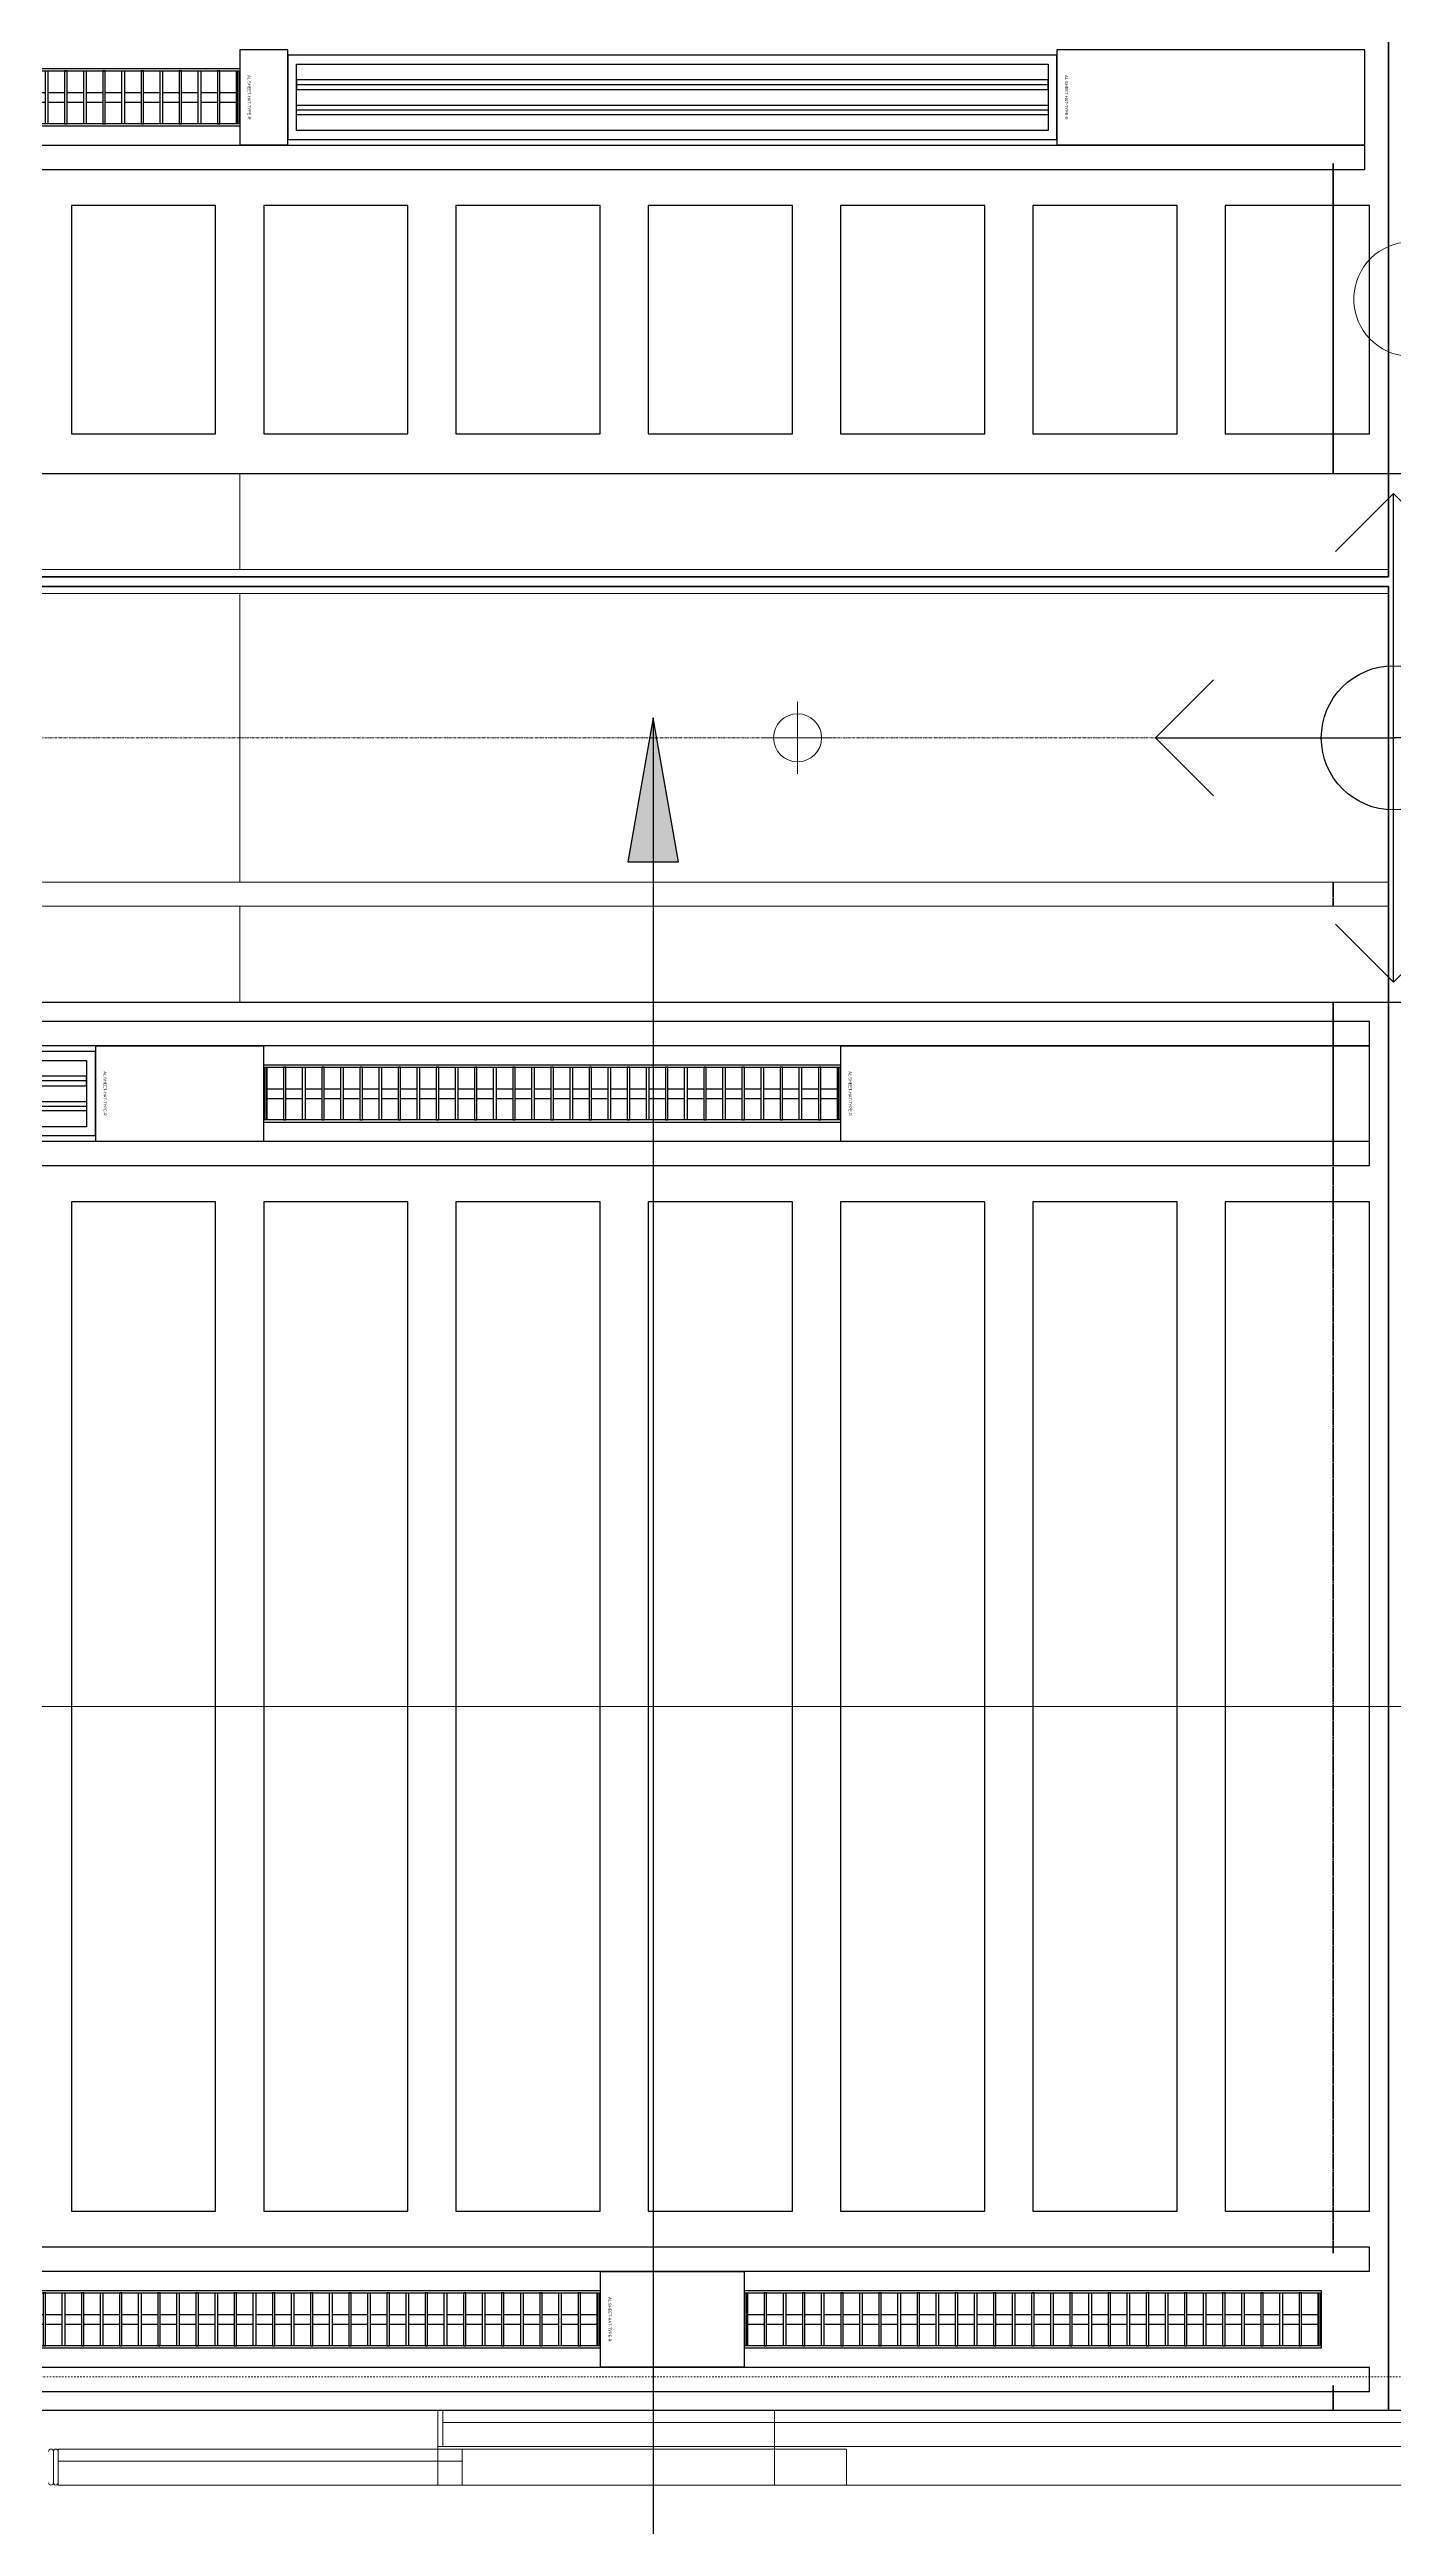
# Model space of a CAD drawing. Header units: millimetres. Extents: x -853228 to -744682, y -17776 to 32484.
# Drawn here: x -787378 to -784582, y -142 to 5011 of the extents above; entities that cross this region are included whole.
import ezdxf
from ezdxf.enums import TextEntityAlignment as Align
from ezdxf.xclip import XClip

# ---------------------------------------------------------------- set-up
doc = ezdxf.new("R2010")
doc.units = ezdxf.units.MM
doc.header["$XCLIPFRAME"] = 0
for name, pattern in [('- SOM Dash 1_8_', [4.7625, 3.175, -1.5875]), ('DASH', [6.35, 3.175, -3.175]), ('DPA_Grid _ Level 100', [10, 5.5, -1.6, 1.3, -1.6]), ('DPA_Hidden 500', [1.4, 0.8, -0.6])]:
    doc.linetypes.add(name, pattern=pattern)
for name, color, linetype in [('000 - WIPEOUT', 250, 'Continuous'), ('001 - ASCESSORIES', 251, 'Continuous'), ('008 - LIGHTING', 1, 'Continuous'), ('A04_TUBE SERIES', 2, 'Continuous'), ('A11_ALU.SOLID SHEET', 2, 'Continuous')]:
    doc.layers.add(name, color=color, linetype=linetype)
for name, color, linetype, lineweight in [('A-ANNO-NOTE', 3, 'Continuous', 25), ('A-DETL-GENF', 2, 'Continuous', 9), ('A-GENM', 1, 'Continuous', 9), ('A-GENM-HDLN', 2, 'DPA_Hidden 500', 9), ('A-GLAZ-CURT', 2, 'Continuous', 9), ('E-LITE-EQPM', 2, 'Continuous', 9), ('I-WALL-E', 2, 'Continuous', 35), ('Q-SPCQ', 2, 'Continuous', 9), ('Q-SPCQ-HDLN', 2, 'DASH', 9), ('S-GRID', 251, 'Continuous', 9)]:
    doc.layers.add(name, color=color, linetype=linetype, lineweight=lineweight)

# ---------------------------------------------------------------- blocks, each defined once
blk = doc.blocks.new('DPA_Speciality_PlatformScreenDoor - Length_135300-12767973-4281-01 ENLARGED LOWER PLATFORM LEVEL - REFLECTED CEILING PLAN - SHEET 2')
at = {"layer": 'A-GENM'}
for p, q in [((69837.5, -250), (70035.3, -250)), ((70035.3, -250), (69837.5, -250)), ((69932.5, -250), (69842.5, -250)), ((69842.5, -250), (69932.5, -250)), ((69942.5, -250), (70032.5, -250)), ((70032.5, -250), (69942.5, -250)), ((67615.3, -330), (67739.1, -330)), ((67625.9, -330), (67679, -330)), ((67675.4, -330), (67728.5, -330))]:
    blk.add_line(p, q, dxfattribs=at)
at = {"layer": 'A-GENM-HDLN'}
for p, q in [((68687.5, -250), (68687.5, -175)), ((69537.5, -175), (68687.5, -175)), ((69537.5, -175), (69537.5, -250)), ((69537.5, -250), (68687.5, -250))]:
    blk.add_line(p, q, dxfattribs=at)
at = {"layer": 'Q-SPCQ'}
for p, q in [((66462.5, -175), (68837.5, -175)), ((68837.5, -175), (68837.5, -330)), ((68837.5, -175), (69537.5, -175)), ((68837.5, -330), (68837.5, -175)), ((68837.5, -200), (68837.5, -175.9)), ((68837.5, -175.9), (68837.5, -200)), ((68837.5, -305), (68837.5, -200)), ((68837.5, -200), (68837.5, -305)), ((69487.5, -175), (70327.5, -175)), ((70327.5, -175), (69487.5, -175)), ((69487.5, -175), (69487.5, -225)), ((69487.5, -225), (69487.5, -175)), ((70297.5, -175), (69517.5, -175)), ((69517.5, -175), (70297.5, -175)), ((69517.5, -175), (70297.5, -175)), ((70297.5, -175), (69517.5, -175)), ((70327.5, -225), (70327.5, -175)), ((70327.5, -225), (70327.5, -175)), ((70327.5, -180), (70327.5, -245)), ((70327.5, -245), (70327.5, -180)), ((70337.5, -245), (70337.5, -180)), ((70337.5, -180), (70337.5, -245)), ((70337.5, -180), (70337.5, -245)), ((70337.5, -245), (70337.5, -180)), ((68837.5, -255), (66462.5, -255)), ((66462.5, -255), (68837.5, -255)), ((68787.5, -255), (66512.5, -255)), ((66512.5, -255), (68787.5, -255)), ((66522.5, -255), (68777.5, -255)), ((68777.5, -255), (66522.5, -255)), ((68837.5, -255), (69527.5, -255)), ((69527.5, -255), (68837.5, -255)), ((68837.5, -255), (68837.5, -305)), ((68837.5, -305), (68837.5, -255)), ((68837.5, -305), (68837.5, -255)), ((68837.5, -255), (68837.5, -305)), ((68887.5, -255), (69477.5, -255)), ((69477.5, -255), (68887.5, -255)), ((69477.5, -255), (68897.5, -255)), ((68897.5, -255), (69477.5, -255)), ((70327.5, -225), (69487.5, -225)), ((69487.5, -225), (70327.5, -225)), ((69487.5, -250), (69487.5, -225)), ((69487.5, -250), (69487.5, -225)), ((70327.5, -225), (69487.5, -225)), ((69487.5, -225), (69487.5, -250)), ((69487.5, -250), (69487.5, -225)), ((69487.5, -225), (70327.5, -225)), ((69487.5, -225), (70327.5, -225)), ((70327.5, -225), (69487.5, -225)), ((70327.5, -250), (69487.5, -250)), ((69487.5, -250), (70327.5, -250)), ((69487.5, -250), (70327.5, -250)), ((70327.5, -250), (69487.5, -250)), ((69517.5, -225), (70297.5, -225)), ((70297.5, -225), (69517.5, -225)), ((70297.5, -225), (69517.5, -225)), ((69517.5, -225), (70297.5, -225)), ((69527.5, -255), (69527.5, -330)), ((69537.5, -255), (69527.5, -255)), ((69527.5, -255), (69537.5, -255)), ((69527.5, -330), (69527.5, -255)), ((69527.5, -305), (69527.5, -255)), ((69527.5, -305), (69527.5, -255)), ((69537.5, -225), (70277.5, -225)), ((70277.5, -225), (69537.5, -225)), ((69537.5, -225), (70277.5, -225)), ((70277.5, -225), (69537.5, -225)), ((69537.5, -250), (70277.5, -250)), ((70277.5, -250), (69537.5, -250)), ((69537.5, -250), (70277.5, -250)), ((70277.5, -250), (69537.5, -250)), ((69537.5, -330), (69537.5, -250)), ((69537.5, -250), (69537.5, -305)), ((69537.5, -330), (69537.5, -255)), ((69537.5, -255), (69537.5, -330)), ((70327.5, -225), (70327.5, -250)), ((70327.5, -250), (70327.5, -225)), ((70327.5, -250), (70327.5, -225)), ((70327.5, -225), (70327.5, -250)), ((68837.5, -305), (66462.5, -305)), ((68837.5, -305), (66462.5, -305)), ((66462.5, -305), (68837.5, -305)), ((66472.5, -305), (68827.5, -305)), ((66472.5, -305), (68827.5, -305)), ((68827.5, -305), (66472.5, -305)), ((68787.5, -305), (66512.5, -305)), ((66512.5, -305), (68787.5, -305)), ((68777.5, -305), (66522.5, -305)), ((66522.5, -305), (68777.5, -305)), ((68777.5, -305), (66522.5, -305)), ((66522.5, -305), (68777.5, -305)), ((66522.5, -305), (68777.5, -305)), ((68777.5, -305), (66522.5, -305)), ((68827.5, -305), (68837.5, -305)), ((68837.5, -329.1), (68837.5, -305)), ((68837.5, -305), (68847.5, -305)), ((69527.5, -305), (68837.5, -305)), ((68837.5, -305), (68837.5, -330)), ((68837.5, -330), (68837.5, -305)), ((68837.5, -305), (69527.5, -305)), ((69527.5, -305), (68837.5, -305)), ((68837.5, -305), (68837.5, -329.1)), ((68837.5, -330), (68837.5, -305)), ((68837.5, -305), (68837.5, -330)), ((68847.5, -305), (69527.5, -305)), ((69527.5, -305), (68847.5, -305)), ((68847.5, -305), (69527.5, -305)), ((68887.5, -305), (69477.5, -305)), ((69477.5, -305), (68887.5, -305)), ((68897.5, -305), (69477.5, -305)), ((69477.5, -305), (68897.5, -305)), ((68897.5, -305), (69477.5, -305)), ((69477.5, -305), (68897.5, -305)), ((69477.5, -305), (68897.5, -305)), ((68897.5, -305), (69477.5, -305)), ((69527.5, -330), (69527.5, -305)), ((69527.5, -330), (69527.5, -305)), ((69527.5, -305), (69527.5, -330)), ((69527.5, -330), (69527.5, -305)), ((69537.5, -305), (69537.5, -329.1)), ((66462.5, -330), (68837.5, -330)), ((66462.5, -330), (68837.5, -330)), ((68827.5, -330), (66472.5, -330)), ((66472.5, -330), (68827.5, -330)), ((68827.5, -330), (66472.5, -330)), ((68777.5, -330), (66522.5, -330)), ((66522.5, -330), (68777.5, -330)), ((68777.5, -330), (66522.5, -330)), ((66522.5, -330), (68777.5, -330)), ((68837.5, -330), (68827.5, -330)), ((68837.5, -330), (69537.5, -330)), ((68837.5, -330), (69527.5, -330)), ((68847.5, -330), (68837.5, -330)), ((69527.5, -330), (68847.5, -330)), ((69527.5, -330), (68847.5, -330)), ((68847.5, -330), (69527.5, -330)), ((68897.5, -330), (69477.5, -330)), ((69477.5, -330), (68897.5, -330)), ((68897.5, -330), (69477.5, -330)), ((69477.5, -330), (68897.5, -330)), ((69527.5, -330), (69537.5, -330)), ((69537.5, -330), (69527.5, -330))]:
    blk.add_line(p, q, dxfattribs=at)
for centre, start, end in [((70332.5, -180), 0, 180), ((70332.5, -180), 135, 180), ((70332.5, -180), 60, 120), ((70332.5, -180), 360, 30), ((70342.5, -180), 0, 180), ((70342.5, -180), 150, 180), ((70342.5, -180), 60, 120), ((70332.5, -245), 180, 210), ((70332.5, -245), 180, 0), ((70332.5, -245), 240, 300), ((70332.5, -245), 330, 0), ((70342.5, -245), 180, 210), ((70342.5, -245), 180, 360), ((70342.5, -245), 240, 300)]:
    blk.add_arc(centre, 5, start, end, dxfattribs=at)
at = {"layer": 'Q-SPCQ-HDLN'}
for p, q in [((132340.1, -330), (61742.7, -330)), ((132340.1, -400), (61742.7, -400))]:
    blk.add_line(p, q, dxfattribs=at)
blk = doc.blocks.new('M_Centreline - Centreline-12570908-4281-01 ENLARGED LOWER PLATFORM LEVEL - REFLECTED CEILING PLAN - SHEET 2')
at = {"layer": 'A-ANNO-NOTE', "lineweight": 18}
for p, q in [((-0.011, 0.592), (-0.011, -1.789)), ((-0.011, -1.789), (1.619, -1.789))]:
    blk.add_line(p, q, dxfattribs=at)
blk.add_arc((-0.011, 0.627), 1.191, 55.7755, 308.0372, dxfattribs=at)
blk = doc.blocks.new('DPA_AN_Setting out - Center-8732820-4281-01 ENLARGED LOWER PLATFORM LEVEL - REFLECTED CEILING PLAN - SHEET 2')
at = {"layer": 'A-ANNO-NOTE'}
for p, q in [((-1.206, 3.877), (0, 5.083)), ((1.206, 3.877), (0, 5.083)), ((0, 0), (0, 5.083)), ((-3.744, 1.206), (-4.95, 0)), ((3.744, 1.206), (4.95, 0)), ((-3.744, -1.206), (-4.95, 0)), ((-4.95, 0), (0, 0)), ((4.95, 0), (0, 0)), ((3.744, -1.206), (4.95, 0)), ((0, -5.083), (0, 0)), ((-1.206, -3.877), (0, -5.083)), ((1.206, -3.877), (0, -5.083))]:
    blk.add_line(p, q, dxfattribs=at)
blk.add_circle((0, 0), 1.5, dxfattribs=at)
blk = doc.blocks.new('DPA_AN_Section Line - UP-Left-16605513-4281-01 ENLARGED LOWER PLATFORM LEVEL - REFLECTED CEILING PLAN - SHEET 2')
at = {"layer": 'A-ANNO-NOTE', "lineweight": 9}
blk.add_line((7.5, 0), (200, 0), dxfattribs=at)
blk = doc.blocks.new('*U393')
at = {"layer": 'S-GRID', "linetype": 'DPA_Grid _ Level 100'}
blk.add_line((22800, 0), (-50209.7, 0), dxfattribs=at)
blk = doc.blocks.new('System Panel - DPA-AR_Metal Ceiling Rectangular Panel-13139266-4281-01 ENLARGED LOWER PLATFORM LEVEL - REFLECTED CEILING PLAN - SHEET 2')
at = {"layer": 'A-GLAZ-CURT'}
for p, q in [((-821182.4, 4129), (-823307.4, 4129)), ((-823307.4, 4129), (-821182.4, 4129)), ((-821182.4, 3929), (-821182.4, 4129)), ((-821182.4, 4129), (-821182.4, 3929)), ((-823307.3, 3929), (-821182.4, 3929)), ((-821182.4, 3929), (-823307.3, 3929))]:
    blk.add_line(p, q, dxfattribs=at)
blk = doc.blocks.new('System Panel - DPA-AR_Metal Ceiling Rectangular Panel-V35-4281-01 ENLARGED LOWER PLATFORM LEVEL - REFLECTED CEILING PLAN - SHEET 2')
at = {"layer": 'A-GLAZ-CURT'}
for p, q in [((-784592.4, 4129), (-786982.4, 4129)), ((-786982.4, 4129), (-786982.4, 3929)), ((-786982.4, 3929), (-786982.4, 4129)), ((-786982.4, 4129), (-784592.4, 4129)), ((-786982.4, 3929), (-784592.3, 3929)), ((-784592.3, 3929), (-786982.4, 3929))]:
    blk.add_line(p, q, dxfattribs=at)
blk = doc.blocks.new('System Panel - DPA-AR_Metal Ceiling Rectangular Panel-V17-4281-01 ENLARGED LOWER PLATFORM LEVEL - REFLECTED CEILING PLAN - SHEET 2')
at = {"layer": 'A-GLAZ-CURT'}
for p, q in [((-821182.4, 3229), (-823307.3, 3229)), ((-823307.3, 3229), (-821182.4, 3229)), ((-821182.4, 3029), (-821182.4, 3229)), ((-821182.4, 3229), (-821182.4, 3029)), ((-823307.4, 3029), (-821182.4, 3029)), ((-821182.4, 3029), (-823307.4, 3029))]:
    blk.add_line(p, q, dxfattribs=at)
blk = doc.blocks.new('System Panel - DPA-AR_Metal Ceiling Rectangular Panel-V37-4281-01 ENLARGED LOWER PLATFORM LEVEL - REFLECTED CEILING PLAN - SHEET 2')
at = {"layer": 'A-GLAZ-CURT'}
for p, q in [((-784592.4, 3229), (-786982.4, 3229)), ((-786982.4, 3229), (-786982.4, 3029)), ((-786982.4, 3029), (-786982.4, 3229)), ((-786982.4, 3229), (-784592.4, 3229)), ((-786982.4, 3029), (-784592.4, 3029)), ((-784592.4, 3029), (-786982.4, 3029))]:
    blk.add_line(p, q, dxfattribs=at)
blk = doc.blocks.new('System Panel - DPA-AR_Metal Ceiling Rectangular Panel-13139320-4281-01 ENLARGED LOWER PLATFORM LEVEL - REFLECTED CEILING PLAN - SHEET 2')
at = {"layer": 'A-GLAZ-CURT'}
for p, q in [((-821182.4, 3879), (-823307.3, 3879)), ((-823307.3, 3879), (-821182.4, 3879)), ((-821182.4, 3279), (-821182.4, 3879)), ((-821182.4, 3879), (-821182.4, 3279)), ((-823307.3, 3279), (-821182.4, 3279)), ((-821182.4, 3279), (-823307.3, 3279))]:
    blk.add_line(p, q, dxfattribs=at)
blk = doc.blocks.new('System Panel - DPA-AR_Metal Ceiling Rectangular Panel-V38-4281-01 ENLARGED LOWER PLATFORM LEVEL - REFLECTED CEILING PLAN - SHEET 2')
at = {"layer": 'A-GLAZ-CURT'}
for p, q in [((-784592.3, 3879), (-786982.4, 3879)), ((-786982.4, 3879), (-786982.4, 3279)), ((-786982.4, 3279), (-786982.4, 3879)), ((-786982.4, 3879), (-784592.3, 3879)), ((-786982.4, 3279), (-784592.4, 3279)), ((-784592.4, 3279), (-786982.4, 3279))]:
    blk.add_line(p, q, dxfattribs=at)
blk = doc.blocks.new('*U516')
at = {"layer": 'A-GLAZ-CURT'}
for name, p in [('System Panel - DPA-AR_Metal Ceiling Rectangular Panel-13139266-4281-01 ENLARGED LOWER PLATFORM LEVEL - REFLECTED CEILING PLAN - SHEET 2', (835882.4, -3579)), ('System Panel - DPA-AR_Metal Ceiling Rectangular Panel-V35-4281-01 ENLARGED LOWER PLATFORM LEVEL - REFLECTED CEILING PLAN - SHEET 2', (801682.4, -3579)), ('System Panel - DPA-AR_Metal Ceiling Rectangular Panel-13139320-4281-01 ENLARGED LOWER PLATFORM LEVEL - REFLECTED CEILING PLAN - SHEET 2', (835882.4, -3579)), ('System Panel - DPA-AR_Metal Ceiling Rectangular Panel-V38-4281-01 ENLARGED LOWER PLATFORM LEVEL - REFLECTED CEILING PLAN - SHEET 2', (801682.4, -3579)), ('System Panel - DPA-AR_Metal Ceiling Rectangular Panel-V17-4281-01 ENLARGED LOWER PLATFORM LEVEL - REFLECTED CEILING PLAN - SHEET 2', (835882.4, -3579)), ('System Panel - DPA-AR_Metal Ceiling Rectangular Panel-V37-4281-01 ENLARGED LOWER PLATFORM LEVEL - REFLECTED CEILING PLAN - SHEET 2', (801682.4, -3579))]:
    blk.add_blockref(name, p, dxfattribs=at)
blk = doc.blocks.new('DPA_Speciality_PlatformScreenDoor - Length_135300-12767973-4180-01 LOWER PLATFORM LEVEL - REFLECTED CEILING PLAN')
at = {"layer": 'A-GENM'}
for p, q in [((69837.5, -250), (70027.6, -250)), ((70027.6, -250), (69837.5, -250)), ((69932.5, -250), (69842.5, -250)), ((69842.5, -250), (69932.5, -250)), ((69942.5, -250), (70032.5, -250)), ((70032.5, -250), (69942.5, -250)), ((67615.3, -330), (67739.1, -330)), ((67625.9, -330), (67679, -330)), ((67675.4, -330), (67728.5, -330))]:
    blk.add_line(p, q, dxfattribs=at)
at = {"layer": 'A-GENM-HDLN'}
for p, q in [((68687.5, -250), (68687.5, -175)), ((69537.5, -175), (68687.5, -175)), ((69537.5, -175), (69537.5, -250)), ((69537.5, -250), (68687.5, -250))]:
    blk.add_line(p, q, dxfattribs=at)
at = {"layer": 'Q-SPCQ'}
for p, q in [((66462.5, -175), (68837.5, -175)), ((68837.5, -175), (68837.5, -330)), ((68837.5, -175), (69537.5, -175)), ((68837.5, -330), (68837.5, -175)), ((68837.5, -200), (68837.5, -187.5)), ((68837.5, -187.5), (68837.5, -200)), ((68837.5, -305), (68837.5, -200)), ((68837.5, -200), (68837.5, -305)), ((69487.5, -175), (70327.5, -175)), ((70327.5, -175), (69487.5, -175)), ((69487.5, -175), (69487.5, -225)), ((69487.5, -225), (69487.5, -175)), ((70297.5, -175), (69517.5, -175)), ((69517.5, -175), (70297.5, -175)), ((69517.5, -175), (70297.5, -175)), ((70297.5, -175), (69517.5, -175)), ((70327.5, -225), (70327.5, -175)), ((70327.5, -225), (70327.5, -175)), ((70327.5, -180), (70327.5, -245)), ((70327.5, -245), (70327.5, -180)), ((70337.5, -245), (70337.5, -180)), ((70337.5, -180), (70337.5, -245)), ((70337.5, -180), (70337.5, -245)), ((70337.5, -245), (70337.5, -180)), ((68837.5, -255), (66462.5, -255)), ((66462.5, -255), (68837.5, -255)), ((68787.5, -255), (66512.5, -255)), ((66512.5, -255), (68787.5, -255)), ((66522.5, -255), (68777.5, -255)), ((68777.5, -255), (66522.5, -255)), ((68837.5, -255), (69527.5, -255)), ((69527.5, -255), (68837.5, -255)), ((68837.5, -255), (68837.5, -305)), ((68837.5, -305), (68837.5, -255)), ((68837.5, -305), (68837.5, -255)), ((68837.5, -255), (68837.5, -305)), ((68887.5, -255), (69477.5, -255)), ((69477.5, -255), (68887.5, -255)), ((69477.5, -255), (68897.5, -255)), ((68897.5, -255), (69477.5, -255)), ((70327.5, -225), (69487.5, -225)), ((69487.5, -225), (70327.5, -225)), ((69487.5, -250), (69487.5, -225)), ((69487.5, -250), (69487.5, -225)), ((70327.5, -225), (69487.5, -225)), ((69487.5, -225), (69487.5, -250)), ((69487.5, -250), (69487.5, -225)), ((69487.5, -225), (70327.5, -225)), ((69487.5, -225), (70327.5, -225)), ((70327.5, -225), (69487.5, -225)), ((70327.5, -250), (69487.5, -250)), ((69487.5, -250), (70327.5, -250)), ((69487.5, -250), (70327.5, -250)), ((70327.5, -250), (69487.5, -250)), ((69517.5, -225), (70297.5, -225)), ((70297.5, -225), (69517.5, -225)), ((70297.5, -225), (69517.5, -225)), ((69517.5, -225), (70297.5, -225)), ((69527.5, -255), (69527.5, -330)), ((69537.5, -255), (69527.5, -255)), ((69527.5, -255), (69537.5, -255)), ((69527.5, -330), (69527.5, -255)), ((69527.5, -305), (69527.5, -255)), ((69527.5, -305), (69527.5, -255)), ((69537.5, -225), (70277.5, -225)), ((70277.5, -225), (69537.5, -225)), ((69537.5, -225), (70277.5, -225)), ((70277.5, -225), (69537.5, -225)), ((69537.5, -250), (70277.5, -250)), ((70277.5, -250), (69537.5, -250)), ((69537.5, -250), (70277.5, -250)), ((70277.5, -250), (69537.5, -250)), ((69537.5, -330), (69537.5, -250)), ((69537.5, -250), (69537.5, -305)), ((69537.5, -330), (69537.5, -255)), ((69537.5, -255), (69537.5, -330)), ((70327.5, -225), (70327.5, -250)), ((70327.5, -250), (70327.5, -225)), ((70327.5, -250), (70327.5, -225)), ((70327.5, -225), (70327.5, -250)), ((68837.5, -305), (66462.5, -305)), ((68837.5, -305), (66462.5, -305)), ((66462.5, -305), (68837.5, -305)), ((66472.5, -305), (68827.5, -305)), ((66472.5, -305), (68827.5, -305)), ((68827.5, -305), (66472.5, -305)), ((68787.5, -305), (66512.5, -305)), ((66512.5, -305), (68787.5, -305)), ((68777.5, -305), (66522.5, -305)), ((66522.5, -305), (68777.5, -305)), ((68777.5, -305), (66522.5, -305)), ((66522.5, -305), (68777.5, -305)), ((66522.5, -305), (68777.5, -305)), ((68777.5, -305), (66522.5, -305)), ((68827.5, -305), (68837.5, -305)), ((68837.5, -317.5), (68837.5, -305)), ((68837.5, -305), (68847.5, -305)), ((69527.5, -305), (68837.5, -305)), ((68837.5, -305), (68837.5, -330)), ((68837.5, -330), (68837.5, -305)), ((68837.5, -305), (69527.5, -305)), ((69527.5, -305), (68837.5, -305)), ((68837.5, -305), (68837.5, -317.5)), ((68837.5, -330), (68837.5, -305)), ((68837.5, -305), (68837.5, -330)), ((68847.5, -305), (69527.5, -305)), ((69527.5, -305), (68847.5, -305)), ((68847.5, -305), (69527.5, -305)), ((68887.5, -305), (69477.5, -305)), ((69477.5, -305), (68887.5, -305)), ((68897.5, -305), (69477.5, -305)), ((69477.5, -305), (68897.5, -305)), ((68897.5, -305), (69477.5, -305)), ((69477.5, -305), (68897.5, -305)), ((69477.5, -305), (68897.5, -305)), ((68897.5, -305), (69477.5, -305)), ((69527.5, -330), (69527.5, -305)), ((69527.5, -330), (69527.5, -305)), ((69527.5, -305), (69527.5, -330)), ((69527.5, -330), (69527.5, -305)), ((69537.5, -305), (69537.5, -317.5)), ((66462.5, -330), (68837.5, -330)), ((66462.5, -330), (68837.5, -330)), ((68827.5, -330), (66472.5, -330)), ((66472.5, -330), (68827.5, -330)), ((68827.5, -330), (66472.5, -330)), ((68777.5, -330), (66522.5, -330)), ((66522.5, -330), (68777.5, -330)), ((68777.5, -330), (66522.5, -330)), ((66522.5, -330), (68777.5, -330)), ((68837.5, -330), (68827.5, -330)), ((68837.5, -330), (69537.5, -330)), ((68837.5, -330), (69527.5, -330)), ((68847.5, -330), (68837.5, -330)), ((69527.5, -330), (68847.5, -330)), ((69527.5, -330), (68847.5, -330)), ((68847.5, -330), (69527.5, -330)), ((68897.5, -330), (69477.5, -330)), ((69477.5, -330), (68897.5, -330)), ((68897.5, -330), (69477.5, -330)), ((69477.5, -330), (68897.5, -330)), ((69527.5, -330), (69537.5, -330)), ((69537.5, -330), (69527.5, -330))]:
    blk.add_line(p, q, dxfattribs=at)
for centre, start, end in [((70332.5, -180), 360, 180), ((70332.5, -180), 0, 180), ((70342.5, -180), 0, 180), ((70342.5, -180), 0, 180), ((70332.5, -245), 180, 360), ((70332.5, -245), 180, 0), ((70342.5, -245), 180, 360), ((70342.5, -245), 180, 360)]:
    blk.add_arc(centre, 5, start, end, dxfattribs=at)
at = {"layer": 'Q-SPCQ-HDLN'}
for p, q in [((135200, -330), (-100, -330)), ((135200, -400), (-100, -400))]:
    blk.add_line(p, q, dxfattribs=at)
blk = doc.blocks.new('LGF_DL_SAA_LowPower_DL1a - LGF_DL_SAA_LowPower_DL1a-8832329-4180-01 LOWER PLATFORM LEVEL - REFLECTED CEILING PLAN')
at = {"layer": 'A-DETL-GENF'}
for p, q in [((0, 75), (0, -75)), ((72.5, 0), (-72.5, 0))]:
    blk.add_line(p, q, dxfattribs=at)
blk.add_circle((0, 0), 50, dxfattribs=at)
blk = doc.blocks.new('C-1-PP19-AR-4180-01-B_20250908-040939_EXDOWNLIGHT')
at = {"layer": 'E-LITE-EQPM', "extrusion": (0, 0, -1), "rotation": 180}
blk.add_blockref('LGF_DL_SAA_LowPower_DL1a - LGF_DL_SAA_LowPower_DL1a-8832329-4180-01 LOWER PLATFORM LEVEL - REFLECTED CEILING PLAN', (41139.5, 0), dxfattribs=at)
at = {"layer": 'Q-SPCQ', "rotation": 180}
blk.add_blockref('DPA_Speciality_PlatformScreenDoor - Length_135300-12767973-4180-01 LOWER PLATFORM LEVEL - REFLECTED CEILING PLAN', (27650, -3810), dxfattribs=at)
blk = doc.blocks.new('*U627')
at = {"color": 1}
blk.add_wipeout([(600, -60), (-600, -60), (-600, 60), (600, 60)], dxfattribs=at).dxf.layer = '000 - WIPEOUT'
at = {"layer": '001 - ASCESSORIES', "color": 0}
blk.add_lwpolyline([(600, -60), (-600, -60), (-600, 60), (600, 60)], close=True, dxfattribs=at)
at = {"layer": '001 - ASCESSORIES'}
for points in [[(-593.5, -55), (-598.5, -55), (-598.5, 55), (-593.5, 55)], [(595, -55), (-595, -55), (-595, 55), (595, 55)], [(-558.8, -55), (-553.8, -55), (-553.8, 55), (-558.8, 55)], [(-514, -55), (-519, -55), (-519, 55), (-514, 55)], [(-479.3, -55), (-474.3, -55), (-474.3, 55), (-479.3, 55)], [(-434.6, -55), (-439.6, -55), (-439.6, 55), (-434.6, 55)], [(-399.8, -55), (-394.8, -55), (-394.8, 55), (-399.8, 55)], [(-355.1, -55), (-360.1, -55), (-360.1, 55), (-355.1, 55)], [(-320.4, -55), (-315.4, -55), (-315.4, 55), (-320.4, 55)], [(-275.6, -55), (-280.6, -55), (-280.6, 55), (-275.6, 55)], [(-240.9, -55), (-235.9, -55), (-235.9, 55), (-240.9, 55)], [(-196.2, -55), (-201.2, -55), (-201.2, 55), (-196.2, 55)], [(-161.4, -55), (-156.4, -55), (-156.4, 55), (-161.4, 55)], [(-116.7, -55), (-121.7, -55), (-121.7, 55), (-116.7, 55)], [(-82, -55), (-77, -55), (-77, 55), (-82, 55)], [(-37.2, -55), (-42.2, -55), (-42.2, 55), (-37.2, 55)], [(-2.5, -55), (2.5, -55), (2.5, 55), (-2.5, 55)], [(42.2, -55), (37.2, -55), (37.2, 55), (42.2, 55)], [(77, -55), (82, -55), (82, 55), (77, 55)], [(121.7, -55), (116.7, -55), (116.7, 55), (121.7, 55)], [(156.4, -55), (161.4, -55), (161.4, 55), (156.4, 55)], [(201.2, -55), (196.2, -55), (196.2, 55), (201.2, 55)], [(235.9, -55), (240.9, -55), (240.9, 55), (235.9, 55)], [(280.6, -55), (275.6, -55), (275.6, 55), (280.6, 55)], [(315.4, -55), (320.4, -55), (320.4, 55), (315.4, 55)], [(360.1, -55), (355.1, -55), (355.1, 55), (360.1, 55)], [(394.8, -55), (399.8, -55), (399.8, 55), (394.8, 55)], [(439.6, -55), (434.6, -55), (434.6, 55), (439.6, 55)], [(474.3, -55), (479.3, -55), (479.3, 55), (474.3, 55)], [(519, -55), (514, -55), (514, 55), (519, 55)], [(553.8, -55), (558.8, -55), (558.8, 55), (553.8, 55)], [(598.5, -55), (593.5, -55), (593.5, 55), (598.5, 55)]]:
    blk.add_lwpolyline(points, close=True, dxfattribs=at)
for points in [[(-593.5, 10), (-558.8, 10)], [(-553.8, 10), (-519, 10)], [(-514, 10), (-479.3, 10)], [(-474.3, 10), (-439.6, 10)], [(-434.6, 10), (-399.8, 10)], [(-394.8, 10), (-360.1, 10)], [(-355.1, 10), (-320.4, 10)], [(-315.4, 10), (-280.6, 10)], [(-275.6, 10), (-240.9, 10)], [(-235.9, 10), (-201.2, 10)], [(-196.2, 10), (-161.4, 10)], [(-156.4, 10), (-121.7, 10)], [(-116.7, 10), (-82, 10)], [(-77, 10), (-42.2, 10)], [(-37.2, 10), (-2.5, 10)], [(2.5, 10), (37.2, 10)], [(42.2, 10), (77, 10)], [(82, 10), (116.7, 10)], [(121.7, 10), (156.4, 10)], [(161.4, 10), (196.2, 10)], [(201.2, 10), (235.9, 10)], [(240.9, 10), (275.6, 10)], [(280.6, 10), (315.4, 10)], [(320.4, 10), (355.1, 10)], [(360.1, 10), (394.8, 10)], [(399.8, 10), (434.6, 10)], [(439.6, 10), (474.3, 10)], [(479.3, 10), (514, 10)], [(519, 10), (553.8, 10)], [(558.8, 10), (593.5, 10)], [(-593.5, -10), (-558.8, -10)], [(-553.8, -10), (-519, -10)], [(-514, -10), (-479.3, -10)], [(-474.3, -10), (-439.6, -10)], [(-434.6, -10), (-399.8, -10)], [(-394.8, -10), (-360.1, -10)], [(-355.1, -10), (-320.4, -10)], [(-315.4, -10), (-280.6, -10)], [(-275.6, -10), (-240.9, -10)], [(-235.9, -10), (-201.2, -10)], [(-196.2, -10), (-161.4, -10)], [(-156.4, -10), (-121.7, -10)], [(-116.7, -10), (-82, -10)], [(-77, -10), (-42.2, -10)], [(-37.2, -10), (-2.5, -10)], [(2.5, -10), (37.2, -10)], [(42.2, -10), (77, -10)], [(82, -10), (116.7, -10)], [(121.7, -10), (156.4, -10)], [(161.4, -10), (196.2, -10)], [(201.2, -10), (235.9, -10)], [(240.9, -10), (275.6, -10)], [(280.6, -10), (315.4, -10)], [(320.4, -10), (355.1, -10)], [(360.1, -10), (394.8, -10)], [(399.8, -10), (434.6, -10)], [(439.6, -10), (474.3, -10)], [(479.3, -10), (514, -10)], [(519, -10), (553.8, -10)], [(558.8, -10), (593.5, -10)]]:
    blk.add_lwpolyline(points, dxfattribs=at)
blk = doc.blocks.new('*U629')
at = {"layer": '001 - ASCESSORIES', "color": 0, "linetype": 'ByBlock'}
blk.add_lwpolyline([(800, 87.5), (-800, 87.5), (-800, -87.5), (800, -87.5)], close=True, dxfattribs=at)
at = {"layer": '001 - ASCESSORIES', "linetype": 'ByBlock'}
for points in [[(-781.5, 69), (781.5, 69), (781.5, -69), (-781.5, -69)], [(781.5, 36.3), (-781.5, 36.3), (-781.5, 16.3), (781.5, 16.3)], [(-781.5, -16.3), (781.5, -16.3), (781.5, -36.3), (-781.5, -36.3)]]:
    blk.add_lwpolyline(points, close=True, dxfattribs=at)
for points in [[(781.5, 26.3), (-781.5, 26.3)], [(-781.5, -26.3), (781.5, -26.3)]]:
    blk.add_lwpolyline(points, dxfattribs=at)
blk = doc.blocks.new('*U640')
blk.add_attdef('EXTR.OVL-LENGTH_', (-25, -59.1), '', height=5)
blk.add_wipeout([(-25, 0), (25, 0), (25, 9187.5), (-25, 9187.5)]).dxf.layer = '000 - WIPEOUT'
at = {"layer": 'A04_TUBE SERIES', "color": 0}
blk.add_lwpolyline([(-25, 0), (25, 0), (25, 9187.5), (-25, 9187.5)], close=True, dxfattribs=at)
blk = doc.blocks.new('*U880')
at = {"layer": 'A11_ALU.SOLID SHEET', "color": 0}
blk.add_lwpolyline([(350, -98.8), (350, 98.8), (0, 98.8), (0, -98.8)], close=True, dxfattribs=at)
at = {"layer": 'Defpoints', "color": 250}
blk.add_point((0, 0), dxfattribs=at)
blk.add_text('AL.SHEET-HAT-TYPE-R', height=6, rotation=270, dxfattribs=at).set_placement((15, 0), align=Align.BOTTOM_CENTER)
blk = doc.blocks.new('*U882')
blk.add_attdef('EXTR.OVL-LENGTH_', (-25, -59.1), '', height=5)
blk.add_wipeout([(-25, 0), (25, 0), (25, 67400), (-25, 67400)]).dxf.layer = '000 - WIPEOUT'
at = {"layer": 'A04_TUBE SERIES', "color": 0}
blk.add_lwpolyline([(-25, 0), (25, 0), (25, 67400), (-25, 67400)], close=True, dxfattribs=at)
blk = doc.blocks.new('*U883')
blk.add_attdef('EXTR.OVL-LENGTH_', (-25, -59.1), '', height=5)
blk.add_wipeout([(-25, 0), (25, 0), (25, 67400), (-25, 67400)]).dxf.layer = '000 - WIPEOUT'
at = {"layer": 'A04_TUBE SERIES', "color": 0}
blk.add_lwpolyline([(-25, 0), (25, 0), (25, 67400), (-25, 67400)], close=True, dxfattribs=at)
blk = doc.blocks.new('*U881')
at = {"layer": 'A11_ALU.SOLID SHEET', "color": 0}
blk.add_lwpolyline([(300, -98.8), (300, 98.8), (0, 98.8), (0, -98.8)], close=True, dxfattribs=at)
at = {"layer": 'Defpoints', "color": 250}
blk.add_point((0, 0), dxfattribs=at)
blk.add_text('AL.SHEET-HAT-TYPE-R', height=6, rotation=270, dxfattribs=at).set_placement((15, 0), align=Align.BOTTOM_CENTER)
blk = doc.blocks.new('*U884')
blk.add_attdef('EXTR.OVL-LENGTH_', (-25, -59.1), '', height=5)
blk.add_wipeout([(-25, 0), (25, 0), (25, 67400), (-25, 67400)]).dxf.layer = '000 - WIPEOUT'
at = {"layer": 'A04_TUBE SERIES', "color": 0}
blk.add_lwpolyline([(-25, 0), (25, 0), (25, 67400), (-25, 67400)], close=True, dxfattribs=at)
blk = doc.blocks.new('*U885')
blk.add_attdef('EXTR.OVL-LENGTH_', (-25, -59.1), '', height=5)
blk.add_wipeout([(-25, 0), (25, 0), (25, 67400), (-25, 67400)]).dxf.layer = '000 - WIPEOUT'
at = {"layer": 'A04_TUBE SERIES', "color": 0}
blk.add_lwpolyline([(-25, 0), (25, 0), (25, 67400), (-25, 67400)], close=True, dxfattribs=at)
blk = doc.blocks.new('*U891')
at = {"color": 3}
for points in [[(-1050, -30850), (1050, -30850), (1050, -31150), (-1050, -31150)], [(-1050, -31250), (1050, -31250), (1050, -31550), (-1050, -31550)], [(-1050, -31650), (1050, -31650), (1050, -31950), (-1050, -31950)], [(-1050, -32050), (1050, -32050), (1050, -32350), (-1050, -32350)], [(-1050, -32450), (1050, -32450), (1050, -32750), (-1050, -32750)], [(-1050, -32850), (1050, -32850), (1050, -33150), (-1050, -33150)], [(-1050, -33250), (1050, -33250), (1050, -33550), (-1050, -33550)]]:
    blk.add_wipeout(points, dxfattribs=at).dxf.layer = '000 - WIPEOUT'
at = {"layer": 'A11_ALU.SOLID SHEET', "color": 0, "linetype": 'ByBlock'}
for points in [[(-1050, -31150), (1050, -31150), (1050, -30850), (-1050, -30850)], [(-1050, -31550), (1050, -31550), (1050, -31250), (-1050, -31250)], [(-1050, -31950), (1050, -31950), (1050, -31650), (-1050, -31650)], [(-1050, -32350), (1050, -32350), (1050, -32050), (-1050, -32050)], [(-1050, -32750), (1050, -32750), (1050, -32450), (-1050, -32450)], [(-1050, -33150), (1050, -33150), (1050, -32850), (-1050, -32850)], [(-1050, -33550), (1050, -33550), (1050, -33250), (-1050, -33250)]]:
    blk.add_lwpolyline(points, close=True, dxfattribs=at)
blk = doc.blocks.new('*U895')
at = {"layer": 'A11_ALU.SOLID SHEET', "color": 0}
blk.add_lwpolyline([(1100, -98.8), (1100, 98.8), (0, 98.8), (0, -98.8)], close=True, dxfattribs=at)
at = {"layer": 'Defpoints', "color": 250}
blk.add_point((0, 0), dxfattribs=at)
blk.add_text('AL.SHEET-HAT-TYPE-R', height=6, rotation=270, dxfattribs=at).set_placement((15, 0), align=Align.BOTTOM_CENTER)
blk = doc.blocks.new('*U906')
at = {"color": 3}
for points in [[(-237.5, -1650), (237.5, -1650), (237.5, -1950), (-237.5, -1950)], [(-237.5, -2050), (237.5, -2050), (237.5, -2350), (-237.5, -2350)], [(-237.5, -2450), (237.5, -2450), (237.5, -2750), (-237.5, -2750)], [(-237.5, -2850), (237.5, -2850), (237.5, -3150), (-237.5, -3150)], [(-237.5, -3250), (237.5, -3250), (237.5, -3550), (-237.5, -3550)], [(-237.5, -3650), (237.5, -3650), (237.5, -3950), (-237.5, -3950)], [(-237.5, -4050), (237.5, -4050), (237.5, -4350), (-237.5, -4350)]]:
    blk.add_wipeout(points, dxfattribs=at).dxf.layer = '000 - WIPEOUT'
at = {"layer": 'A11_ALU.SOLID SHEET', "color": 0, "linetype": 'ByBlock'}
for points in [[(-237.5, -1950), (237.5, -1950), (237.5, -1650), (-237.5, -1650)], [(-237.5, -2350), (237.5, -2350), (237.5, -2050), (-237.5, -2050)], [(-237.5, -2750), (237.5, -2750), (237.5, -2450), (-237.5, -2450)], [(-237.5, -3150), (237.5, -3150), (237.5, -2850), (-237.5, -2850)], [(-237.5, -3550), (237.5, -3550), (237.5, -3250), (-237.5, -3250)], [(-237.5, -3950), (237.5, -3950), (237.5, -3650), (-237.5, -3650)], [(-237.5, -4350), (237.5, -4350), (237.5, -4050), (-237.5, -4050)]]:
    blk.add_lwpolyline(points, close=True, dxfattribs=at)
blk = doc.blocks.new('*U926')
at = {"layer": 'A11_ALU.SOLID SHEET', "color": 0}
blk.add_lwpolyline([(640.50001, -98.8), (640.50001, 98.8), (0, 98.8), (0, -98.8)], close=True, dxfattribs=at)
at = {"layer": 'Defpoints', "color": 250}
blk.add_point((0, 0), dxfattribs=at)
blk.add_text('AL.SHEET-HAT-TYPE-R', height=6, rotation=270, dxfattribs=at).set_placement((15, 0), align=Align.BOTTOM_CENTER)
blk = doc.blocks.new('*U894')
at = {"layer": 'A11_ALU.SOLID SHEET', "color": 0}
blk.add_lwpolyline([(100, -98.8), (100, 98.8), (0, 98.8), (0, -98.8)], close=True, dxfattribs=at)
at = {"layer": 'Defpoints', "color": 250}
blk.add_point((0, 0), dxfattribs=at)
blk.add_text('AL.SHEET-HAT-TYPE-R', height=6, rotation=270, dxfattribs=at).set_placement((15, 0), align=Align.BOTTOM_CENTER)
blk = doc.blocks.new('*U986')
blk.add_lwpolyline([(-38349, 4315), (-38349, 2757.5), (-41450, 2757.5), (-41450, 4315), (-49246.8, 4315), (-49246.8, 550), (-30509.1, 550), (-30509.1, 4315), (-38349, 4315)])
blk.add_lwpolyline([(-107450, -550), (27650, -550), (27650, -3480), (-107450, -3480)], close=True)
at = {"layer": '008 - LIGHTING'}
for p in [(-41400, 1332.5), (-43400, -740), (-43400, -740), (-43400, -740)]:
    blk.add_blockref('*U629', p, dxfattribs=at)
at = {"layer": 'A11_ALU.SOLID SHEET', "color": 1, "rotation": 1.507287763536855e-10}
blk.add_blockref('*U894', (-42300, 1332.5), dxfattribs=at)
at = {"layer": 'A11_ALU.SOLID SHEET', "color": 1}
for name, p in [('*U926', (-40600, 1332.5)), ('*U880', (-42600, -740)), ('*U895', (-41050, -740)), ('*U881', (-41550, -3290))]:
    blk.add_blockref(name, p, dxfattribs=at)
at = {"layer": '008 - LIGHTING'}
for p in [(-42900, 1332.5), (-41650, -740), (-42150, -3290), (-40650, -3290)]:
    blk.add_blockref('*U627', p, dxfattribs=at)
at = {"layer": 'A04_TUBE SERIES', "linetype": 'ByBlock', "rotation": 270}
for name, p in [('*U640', (-49147, 1207.5)), ('*U883', (-107350, -615)), ('*U882', (-107350, -865)), ('*U884', (-107350, -3165)), ('*U885', (-107350, -3415))]:
    blk.add_blockref(name, p, dxfattribs=at)
at = {"layer": 'A11_ALU.SOLID SHEET', "linetype": 'ByBlock', "rotation": 90}
for name, p in [('*U906', (-44300, 870)), ('*U891', (-73500, -2015))]:
    blk.add_blockref(name, p, dxfattribs=at)
at = {"layer": '008 - LIGHTING'}
for p in [(-41650, -740), (-42150, -3290), (-40650, -3290)]:
    blk.add_blockref('*U627', p, dxfattribs=at)
for p in [(-41650, -740), (-42150, -3290), (-40650, -3290)]:
    blk.add_blockref('*U627', p, dxfattribs=at)

msp = doc.modelspace()

# ---------------------------------------------------------------- block references
ref = msp.add_blockref('*U986', (-744682.4, 3579))
XClip(ref).set_block_clipping_path([(-104690.1238047113, -9620.0077451946), (-34092.6543255158, 14393.0014498748)])

# ---------------------------------------------------------------- next in the draw order: hatches: boundary and pattern name
at = {"layer": 'A-ANNO-NOTE'}
msp.add_hatch(color=256, dxfattribs=at).paths.add_polyline_path([(-786122.2, 3620.8), (-786175.1, 3320.8), (-786069.3, 3320.8)])

# ---------------------------------------------------------------- next in the draw order: linework, layer by layer
msp.add_spline([(-835882.4, 3579), (-801682.4, 12088.5), (-758836, 27096.5), (-744682.4, 3579)], degree=3)
for p, q in [((-786122.2, 3620.8), (-786175.1, 3320.8)), ((-786069.3, 3320.8), (-786122.2, 3620.8)), ((-786122.2, 3620.8), (-786122.2, -2782.5)), ((-786175.1, 3320.8), (-786069.3, 3320.8))]:
    msp.add_line(p, q, dxfattribs=at)
at = {"layer": 'I-WALL-E'}
for p, q in [((-784592.4, 6336.5), (-784592.4, 3914)), ((-784592.4, 4129), (-784592.4, 4774)), ((-784592.4, 3914), (-784592.4, 3929)), ((-789107.3, 3914), (-784592.4, 3914)), ((-784592.4, 3914), (-789107.3, 3914)), ((-789107.3, 3894), (-784592.4, 3894)), ((-784592.4, 3894), (-789107.3, 3894)), ((-784592.4, 3879), (-784592.4, 3894)), ((-784592.4, 3894), (-784592.4, 99)), ((-784592.4, 3229), (-784592.4, 3279)), ((-784592.4, 426.5), (-784592.4, 3029)), ((-784592.4, 99), (-784592.4, 151.5))]:
    msp.add_line(p, q, dxfattribs=at)
at = {"layer": 'I-WALL-E', "color": 8, "linetype": '- SOM Dash 1_8_'}
for p, q in [((-784707.4, 4774), (-784707.4, 4129)), ((-784707.4, 4129), (-784707.4, 4774)), ((-784707.4, 3229), (-784707.4, 3279)), ((-784707.4, 3279), (-784707.4, 3229)), ((-784707.4, 2689), (-784707.4, 3029)), ((-784707.4, 3029), (-784707.4, 426.5)), ((-784707.4, 439), (-784707.4, 2689)), ((-784707.4, 426.5), (-784707.4, 439)), ((-784707.4, 99), (-784707.4, 151.5)), ((-784707.4, 151.5), (-784707.4, 99))]:
    msp.add_line(p, q, dxfattribs=at)

# ---------------------------------------------------------------- next in the draw order: block references
for name in ['*U393', '*U516']:
    msp.add_blockref(name, (-801682.4, 3579))
ref = msp.add_blockref('C-1-PP19-AR-4180-01-B_20250908-040939_EXDOWNLIGHT', (-744682.4, 3579))
XClip(ref).set_block_clipping_path([(-104690.1238047113, -9620.0077451946), (-34092.6543255158, 14393.0014498748)])
at = {"layer": 'A-ANNO-NOTE', "xscale": 100, "yscale": 100, "zscale": 100}
for name, p in [('M_Centreline - Centreline-12570908-4281-01 ENLARGED LOWER PLATFORM LEVEL - REFLECTED CEILING PLAN - SHEET 2', (-784544.6, 4429)), ('DPA_AN_Setting out - Center-8732820-4281-01 ENLARGED LOWER PLATFORM LEVEL - REFLECTED CEILING PLAN - SHEET 2', (-784582.4, 3579)), ('DPA_AN_Section Line - UP-Left-16605513-4281-01 ENLARGED LOWER PLATFORM LEVEL - REFLECTED CEILING PLAN - SHEET 2', (-796457.4, 1564))]:
    msp.add_blockref(name, p, dxfattribs=at)
at = {"layer": 'Q-SPCQ', "rotation": 180}
msp.add_blockref('DPA_Speciality_PlatformScreenDoor - Length_135300-12767973-4281-01 ENLARGED LOWER PLATFORM LEVEL - REFLECTED CEILING PLAN - SHEET 2', (-717032.4, -231), dxfattribs=at)

doc.saveas('drawing.dxf')
